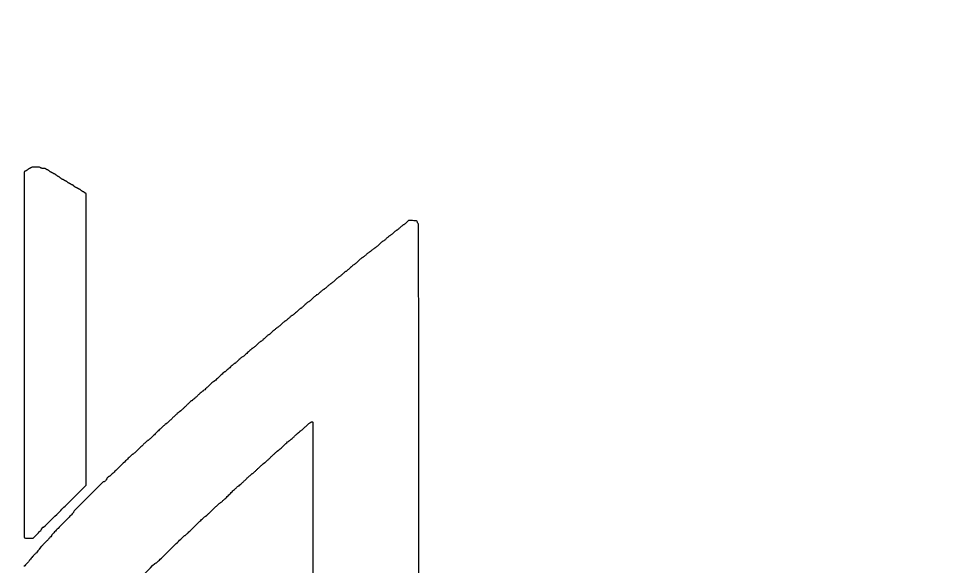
# Model space of a CAD drawing. Header units: millimetres. Extents: x 0 to 1000, y 0 to 588.
# Drawn here: x 529.2 to 1000, y 311.2 to 588.3 of the extents above; entities that cross this region are included whole.
import ezdxf

# ---------------------------------------------------------------- set-up
doc = ezdxf.new("R2010")
doc.units = ezdxf.units.MM

msp = doc.modelspace()

# ---------------------------------------------------------------- linework, layer by layer
for points in [[(273.277, 483.9348, 0.000002), (273.2766, 337.614, 0.000002), (273.277, 191.2931, 0.198911)], [(561.4406, 275.9697, -0.000063), (579.7932, 294.3284, -0.000063), (598.1505, 312.6824, -0.198857), (598.7409, 312.9269, 0.191221), (598.9973, 313.0287, 0.001189), (600.8359, 314.7696, 0.004104), (603.0892, 316.9489, 0.001783), (606.0501, 319.881, -0.001859), (608.9284, 322.7304, -0.003841), (611.2031, 324.9315, -0.000971), (613.108, 326.7396, -0.191641), (613.3481, 326.8351, 0.188009), (613.581, 326.9259, 0.001804), (614.9379, 328.1823, 0.005323), (616.5608, 329.7286, 0.002717), (618.5674, 331.7029, -0.002803), (620.5283, 333.6317, -0.005036), (622.162, 335.1891, -0.001535), (623.5574, 336.4845, -0.188496), (623.7783, 336.5708, 0.183683), (623.9908, 336.6516, 0.002643), (625.0159, 337.5725, 0.006745), (626.2134, 338.6897, 0.004038), (627.6078, 340.0479, -0.004067), (628.9941, 341.3982, -0.006651), (630.1935, 342.5171, -0.002542), (631.2254, 343.4451, -0.183855), (631.4352, 343.5249, 0.186648), (631.6498, 343.6079, 0.001905), (632.8673, 344.7239, 0.005691), (634.2848, 346.0634, 0.003335), (635.9527, 347.6974, -0.003357), (637.6121, 349.323, -0.00562), (639.0316, 350.6644, -0.001839), (640.2563, 351.7878, -0.186766), (640.4684, 351.8698, 0.182142), (640.6729, 351.9468, 0.002877), (641.6184, 352.7871, 0.007165), (642.7104, 353.7972, 0.004596), (643.9499, 354.9992, -0.004522), (645.1863, 356.1986, -0.007003), (646.2776, 357.2093, -0.002741), (647.2249, 358.053, -0.182527), (647.4249, 358.1286, 0.180124), (647.6229, 358.2024, 0.003362), (648.4712, 358.9457, 0.007779), (649.4515, 359.8441, 0.005069), (650.5563, 360.9102, -0.005069), (651.6611, 361.9762, -0.007779), (652.6414, 362.8748, -0.003362), (653.4897, 363.6181, -0.180124), (653.6878, 363.6918, 0.182527), (653.8877, 363.7673, 0.002741), (654.8351, 364.6111, 0.007003), (655.9262, 365.6217, 0.004522), (657.1627, 366.8212, -0.004482), (658.399, 368.0206, -0.006947), (659.4896, 369.0313, -0.002698), (660.4365, 369.8755, -0.18267), (660.6349, 369.9505, 0.177163), (660.8293, 370.0217, 0.00415), (661.5788, 370.6655, 0.008674), (662.4481, 371.4517, 0.005715), (663.4214, 372.3845, -0.005625), (664.3945, 373.3172, -0.00855), (665.2625, 374.1034, -0.004037), (666.0115, 374.7482, -0.1775), (666.2031, 374.8184, 0.1775), (666.3946, 374.8886, 0.004037), (667.1436, 375.5334, 0.00855), (668.0116, 376.3196, 0.005625), (668.9846, 377.2523, -0.005587), (669.9576, 378.1851, -0.008499), (670.8253, 378.9713, -0.003991), (671.5739, 379.6164, -0.17764), (671.7643, 379.6863, 0.172683), (671.951, 379.7527, 0.005513), (672.5768, 380.2745, 0.010073), (673.3053, 380.9215, 0.006753), (674.113, 381.689, -0.013384), (675.4504, 382.9263, -0.028946), (676.5554, 383.7873, -0.033709), (677.4184, 384.3007, -0.261435), (677.87, 384.2817, -0.259459), (677.9378, 384.1605, -0.000004), (677.9814, 359.4812, -0.000291), (678.0146, 331.4204, -0.000149), (678.025, 296.2615, 0.0001), (678.0339, 251.8119, 0.000492)], [(731.5608, 264.4171, 0.00006), (731.5678, 338.3007, 0.000031), (731.5593, 434.6361, 0.00055), (731.5207, 465.5547, 0.000145), (731.4721, 483.9766, 0.166737), (731.2239, 484.6932, -0.026417), (731.0935, 484.8794, -0.025977), (730.9826, 485.0794, -0.026897), (730.9043, 485.2644, -0.083283), (730.8801, 485.3974, 0.171268), (730.7515, 485.7458, 0.151883), (730.426, 485.9574, 0.059905), (729.7735, 486.0596, 0.009081), (728.451, 486.0828), (726.443, 486.0815), (725.3129, 485.0409, -0.010827), (724.8606, 484.6422, -0.014936), (724.4367, 484.3056, -0.011499), (724.0738, 484.0476, -0.148708), (723.917, 483.9991, 0.161502), (723.7542, 483.9443, 0.007861), (723.2981, 483.5896, 0.012106), (722.7651, 483.1399, 0.008379), (722.1835, 482.607, -0.00858), (721.6016, 482.0741, -0.012371), (721.0675, 481.6248, -0.008141), (720.6106, 481.2712, -0.161938), (720.445, 481.2162, 0.161938), (720.2795, 481.1611, 0.008141), (719.8226, 480.8076, 0.012371), (719.2885, 480.3583, 0.00858), (718.7065, 479.8254, -0.00858), (718.1246, 479.2925, -0.012371), (717.5905, 478.8431, -0.008141), (717.1335, 478.4895, -0.161938), (716.968, 478.4345, 0.161938), (716.8025, 478.3795, 0.008141), (716.3456, 478.026, 0.012371), (715.8115, 477.5766, 0.00858), (715.2294, 477.0437, -0.008775), (714.6471, 476.5109, -0.01261), (714.1115, 476.0614, -0.008427), (713.6535, 475.7087, -0.161199), (713.4847, 475.6529, 0.16956), (713.3117, 475.5925, 0.006089), (712.7594, 475.1422, 0.010595), (712.1157, 474.5805, 0.007161), (711.4047, 473.9143, -0.006997), (710.6942, 473.2481, -0.01037), (710.0515, 472.6862, -0.005875), (709.5001, 472.2348, -0.169003), (709.3297, 472.1746, 0.147816), (709.1698, 472.1255, 0.011868), (708.8057, 471.8681, 0.015216), (708.3804, 471.5314, 0.011078), (707.9277, 471.1328, -0.010827), (707.4754, 470.734, -0.014936), (707.0515, 470.3974, -0.011499), (706.6886, 470.1394, -0.148708), (706.5318, 470.0909, 0.161502), (706.3689, 470.036, 0.007861), (705.9129, 469.6815, 0.012106), (705.3799, 469.2318, 0.008379), (704.7983, 468.6988, -0.008775), (704.2159, 468.166, -0.01261), (703.6804, 467.7165, -0.008427), (703.2224, 467.3638, -0.161199), (703.0536, 467.3079, 0.16956), (702.8804, 467.2476, 0.006089), (702.3282, 466.7972, 0.010595), (701.6844, 466.2356, 0.007161), (700.9736, 465.5694, -0.00732), (700.2622, 464.9033, -0.010802), (699.617, 464.3416, -0.006311), (699.0638, 463.8923, -0.168955), (698.8873, 463.8309, 0.168955), (698.7108, 463.7696, 0.006311), (698.1576, 463.3202, 0.010802), (697.5125, 462.7586, 0.00732), (696.8011, 462.0924, -0.007161), (696.0901, 461.4263, -0.010595), (695.4463, 460.8645, -0.006089), (694.8942, 460.4143, -0.16956), (694.7211, 460.3538, 0.161199), (694.5523, 460.298, 0.008427), (694.0943, 459.9453, 0.01261), (693.5587, 459.4959, 0.008775), (692.9763, 458.963, -0.008775), (692.3939, 458.4302, -0.01261), (691.8584, 457.9807, -0.008427), (691.4004, 457.6281, -0.161199), (691.2316, 457.5723, 0.16956), (691.0585, 457.5118, 0.006089), (690.5062, 457.0615, 0.010595), (689.8625, 456.4998, 0.007161), (689.1516, 455.8338, -0.007161), (688.4407, 455.1675, -0.010595), (687.7969, 454.6059, -0.006089), (687.2447, 454.1556, -0.16956), (687.0715, 454.0952, 0.161199), (686.9028, 454.0394, 0.008427), (686.4447, 453.6867, 0.01261), (685.9093, 453.2372, 0.008775), (685.3268, 452.7044, -0.00858), (684.7449, 452.1715, -0.012371), (684.2108, 451.7221, -0.008141), (683.7538, 451.3686, -0.161938), (683.5883, 451.3136, 0.161938), (683.4228, 451.2584, 0.008141), (682.9659, 450.905, 0.012371), (682.4318, 450.4556, 0.00858), (681.8497, 449.9227, -0.008775), (681.2674, 449.3898, -0.01261), (680.7318, 448.9404, -0.008427), (680.2738, 448.5877, -0.161199), (680.105, 448.5319, 0.16956), (679.932, 448.4714, 0.006089), (679.3798, 448.0212, 0.010595), (678.736, 447.4596, 0.007161), (678.025, 446.7934, -0.00732), (677.3136, 446.1273, -0.010802), (676.6685, 445.5655, -0.006311), (676.1153, 445.1163, -0.168955), (675.9388, 445.0548, 0.168955), (675.7623, 444.9934, 0.006311), (675.2091, 444.5442, 0.010802), (674.5639, 443.9825, 0.00732), (673.8525, 443.3163, -0.00732), (673.1412, 442.6501, -0.010802), (672.4961, 442.0885, -0.006311), (671.9429, 441.6392, -0.168955), (671.7663, 441.5778, 0.168955), (671.5898, 441.5164, 0.006311), (671.0366, 441.0671, 0.010802), (670.3915, 440.5055, 0.00732), (669.6801, 439.8393, -0.007161), (668.9691, 439.1731, -0.010595), (668.3254, 438.6114, -0.006089), (667.7731, 438.1612, -0.16956), (667.6001, 438.1007, 0.161199), (667.4313, 438.0449, 0.008427), (666.9732, 437.6922, 0.01261), (666.4377, 437.2428, 0.008775), (665.8554, 436.7099, -0.008775), (665.2729, 436.1771, -0.01261), (664.7374, 435.7276, -0.008427), (664.2793, 435.3749, -0.161199), (664.1105, 435.3191, 0.16956), (663.9375, 435.2586, 0.006089), (663.3853, 434.8084, 0.010595), (662.7415, 434.2468, 0.007161), (662.0305, 433.5805, -0.00732), (661.3192, 432.9145, -0.010802), (660.6741, 432.3527, -0.006311), (660.1208, 431.9034, -0.168955), (659.9443, 431.842, 0.168955), (659.7679, 431.7806, 0.006311), (659.2147, 431.3313, 0.010802), (658.5695, 430.7697, 0.00732), (657.8581, 430.1035, -0.00732), (657.1467, 429.4374, -0.010802), (656.5016, 428.8757, -0.006311), (655.9484, 428.4264, -0.168955), (655.7719, 428.365, 0.168955), (655.5954, 428.3036, 0.006311), (655.0422, 427.8543, 0.010802), (654.397, 427.2927, 0.00732), (653.6856, 426.6265, -0.00732), (652.9742, 425.9603, -0.010802), (652.3292, 425.3986, -0.006311), (651.7759, 424.9494, -0.168955), (651.5994, 424.8879, 0.168955), (651.423, 424.8265, 0.006311), (650.8698, 424.3773, 0.010802), (650.2246, 423.8156, 0.00732), (649.5132, 423.1494, -0.007436), (648.8015, 422.4832, -0.010952), (648.1554, 421.9216, -0.006473), (647.6014, 421.473, -0.168514), (647.4224, 421.4109, 0.17425), (647.2401, 421.3453, 0.004868), (646.5901, 420.7981, 0.009423), (645.8346, 420.1241, 0.006269), (644.993, 419.3247, -0.006269), (644.1515, 418.5252, -0.009423), (643.396, 417.8513, -0.004868), (642.7459, 417.304, -0.17425), (642.5636, 417.2384, 0.168514), (642.3847, 417.1763, 0.006473), (641.8307, 416.7277, 0.010952), (641.1845, 416.1661, 0.007436), (640.4728, 415.4999, -0.007436), (639.7612, 414.8338, -0.010952), (639.115, 414.272, -0.006473), (638.561, 413.8234, -0.168514), (638.3821, 413.7613, 0.17425), (638.1998, 413.6959, 0.004868), (637.5497, 413.1485, 0.009423), (636.7942, 412.4746, 0.006269), (635.9527, 411.6751, -0.00644), (635.1106, 410.8757, -0.009654), (634.3533, 410.2017, -0.005095), (633.7021, 409.6558, -0.173602), (633.5153, 409.5889, 0.177738), (633.3258, 409.5193, 0.003958), (632.5773, 408.8739, 0.008462), (631.7099, 408.0878, 0.005561), (630.7372, 407.1549, -0.005625), (629.7641, 406.2222, -0.00855), (628.896, 405.436, -0.004037), (628.147, 404.7912, -0.1775), (627.9555, 404.7211, 0.1775), (627.764, 404.6509, 0.004037), (627.015, 404.006, 0.00855), (626.1469, 403.2199, 0.005625), (625.1738, 402.2871, -0.005625), (624.2008, 401.3544, -0.00855), (623.3327, 400.5682, -0.004037), (622.5838, 399.9233, -0.1775), (622.3922, 399.8532, 0.1775), (622.2006, 399.783, 0.004037), (621.4516, 399.1382, 0.00855), (620.5835, 398.352, 0.005625), (619.6106, 397.4193, -0.005675), (618.6374, 396.4865, -0.008619), (617.7686, 395.7003, -0.0041), (617.0193, 395.056, -0.177313), (616.8262, 394.9853, 0.180417), (616.6309, 394.9124, 0.00327), (615.7833, 394.1682, 0.007668), (614.804, 393.2697, 0.00499), (613.6995, 392.2036, -0.005069), (612.5947, 391.1376, -0.007779), (611.6145, 390.2391, -0.003362), (610.7662, 389.4957, -0.180124), (610.568, 389.422, 0.182527), (610.3681, 389.3465, 0.002741), (609.4208, 388.5028, 0.007003), (608.3296, 387.4921, 0.004522), (607.0931, 386.2927, -0.004596), (605.8536, 385.0906, -0.007165), (604.7617, 384.0805, -0.002877), (603.8161, 383.2403, -0.182142), (603.6117, 383.1633, 0.186766), (603.3996, 383.0812, 0.001839), (602.1748, 381.9579, 0.00562), (600.7554, 380.6164, 0.003357), (599.096, 378.9908, -0.003335), (597.4281, 377.3569, -0.005691), (596.0105, 376.0173, -0.001905), (594.793, 374.9014, -0.186648), (594.5785, 374.8184, 0.183855), (594.3687, 374.7385, 0.002542), (593.3367, 373.8106, 0.006651), (592.1374, 372.6916, 0.004067), (590.7511, 371.3414, -0.004015), (589.3507, 369.9772, -0.006817), (588.1545, 368.8614, -0.002722), (587.1346, 367.9458, -0.18355), (586.92, 367.8643, 0.189882), (586.6941, 367.7753, 0.001259), (585.1199, 366.2996, 0.004511), (583.2695, 364.5244, 0.002417), (581.0153, 362.3011, -0.002539), (578.852, 360.1683, -0.004064), (576.9809, 358.372, -0.000938), (575.3303, 356.8186, -0.190551), (575.1258, 356.7377, 0.161806), (574.7719, 356.6201, 0.034027), (574.2704, 356.1893, 0.033888), (573.8323, 355.6952, 0.165892), (573.7134, 355.3469, -0.165996), (573.5939, 354.9967, -0.034374), (573.1552, 354.5033, -0.034553), (572.6521, 354.0741, -0.160664), (572.2945, 353.956, 0.198752), (571.7482, 353.73, 0.000344), (564.4938, 346.4745, 0.000345), (557.2497, 339.2094, 0.198356), (557.0236, 338.6619, -0.188835), (556.9207, 338.3993, -0.002035), (555.5749, 336.9564, -0.005296), (553.8407, 335.151, -0.002196), (551.4603, 332.7461, 0.002262), (549.1268, 330.3879, 0.005058), (547.3799, 328.57, 0.001768), (545.9958, 327.0897, 0.189291), (545.8971, 326.8384, -0.180506), (545.8096, 326.6041, -0.004505), (545.0427, 325.7355, -0.008436), (544.0522, 324.6706, -0.004239), (542.7677, 323.358, 0.004318), (541.5009, 322.0631, 0.008164), (540.506, 320.994, 0.004104), (539.7236, 320.1106, 0.181119), (539.6384, 319.8831, -0.175512), (539.5593, 319.6649, -0.005869), (538.9528, 318.9547, -0.010032), (538.1754, 318.1006, -0.005732), (537.2045, 317.0993, 0.005804), (536.2431, 316.1078, 0.009791), (535.4634, 315.2516, 0.005496), (534.8481, 314.5331, 0.17607), (534.7705, 314.3193, -0.172037), (534.6969, 314.1118, -0.006705), (534.1695, 313.4791, -0.01102), (533.499, 312.7304, -0.006927), (532.6843, 311.8837, 0.007015), (531.8784, 311.0461, 0.010731)], [(731.484, 192.4257, 0.000011), (731.5272, 222.7923, 0.000297)]]:
    msp.add_lwpolyline(points, format="xyb")
msp.add_lwpolyline([(535.4658, 512.8574, -0.023325), (535.2821, 512.727, -0.024292), (535.0894, 512.6161, -0.024901), (534.9144, 512.5371, -0.089602), (534.7946, 512.5135, 0.127395), (534.659, 512.476, 0.014214), (534.3835, 512.3065, 0.016549), (534.0627, 512.0808, 0.012705), (533.7273, 511.8142, -0.013429), (533.3914, 511.5479, -0.017386), (533.0687, 511.3231, -0.015205), (532.7912, 511.1555, -0.128951), (532.6515, 511.1189, 0.06883), (532.5423, 511.1037, 0.038991), (532.4169, 511.0575, 0.038106), (532.2954, 510.99, 0.050613), (532.1975, 510.9102, 0.198908), (531.9701, 510.3613, 0.000004), (531.9694, 418.2815, 0.000004), (531.9701, 326.2018, 0.198908), (532.1975, 325.6529, 0.157419), (532.3826, 325.5581, 0.017057), (532.8651, 325.4967, 0.016406), (533.5344, 325.4565, 0.006753), (534.4433, 325.4442), (536.4805, 325.4442), (538.7548, 327.7033, 0.006486), (539.6264, 328.5916, 0.009747), (540.3611, 329.3909, 0.005113), (540.9567, 330.0788, 0.177688), (541.0292, 330.2762, -0.099023), (541.0848, 330.5545, -0.097172), (541.2434, 330.792, -0.097466), (541.4794, 330.9515, -0.100305), (541.756, 331.0076, 0.19479), (541.9774, 331.0972, 0.000327), (545.0008, 334.03, 0.002319), (548.4644, 337.4256, 0.001275), (552.6739, 341.612), (563.2823, 352.2163), (563.2823, 425.8964), (563.2823, 499.5763), (562.709, 500.132, 0.018328), (562.4727, 500.3447, 0.022598), (562.237, 500.5244, 0.021783), (562.0297, 500.6551, 0.130478), (561.9074, 500.6876, -0.132067), (561.7756, 500.7231, -0.013959), (561.5021, 500.892, -0.01648), (561.1832, 501.1168, -0.012517), (560.8484, 501.3831, 0.012705), (560.513, 501.6497, 0.016549), (560.1922, 501.8753, 0.014214), (559.9168, 502.0448, 0.127395), (559.7811, 502.0823, -0.089602), (559.6614, 502.106, -0.024901), (559.4863, 502.185, -0.024292), (559.2936, 502.2958, -0.023325), (559.1099, 502.4261, 0.023325), (558.9261, 502.5566, 0.024292), (558.7334, 502.6674, 0.024901), (558.5583, 502.7464, 0.089602), (558.4386, 502.77, -0.127395), (558.3029, 502.8076, -0.014214), (558.0274, 502.977, -0.016549), (557.7067, 503.2027, -0.012705), (557.3714, 503.4693, 0.012705), (557.036, 503.7359, 0.016549), (556.7152, 503.9616, 0.014214), (556.4397, 504.1311, 0.127395), (556.3041, 504.1686, -0.089602), (556.1843, 504.1922, -0.024901), (556.0093, 504.2712, -0.024292), (555.8166, 504.382, -0.023325), (555.6328, 504.5125, 0.023325), (555.449, 504.6429, 0.024292), (555.2563, 504.7536, 0.024901), (555.0812, 504.8326, 0.089602), (554.9615, 504.8563, -0.127395), (554.8259, 504.8938, -0.014214), (554.5504, 505.0633, -0.016549), (554.2296, 505.2889, -0.012705), (553.8943, 505.5555, 0.012705), (553.5589, 505.8221, 0.016549), (553.2382, 506.0478, 0.014214), (552.9627, 506.2173, 0.127395), (552.827, 506.2548, -0.089602), (552.7073, 506.2784, -0.024901), (552.5322, 506.3574, -0.024292), (552.3395, 506.4682, -0.023325), (552.1557, 506.5987, 0.023325), (551.972, 506.7291, 0.024292), (551.7793, 506.8398, 0.024901), (551.6042, 506.9189, 0.089602), (551.4845, 506.9425, -0.127395), (551.3488, 506.98, -0.014214), (551.0733, 507.1495, -0.016549), (550.7526, 507.3752, -0.012705), (550.4172, 507.6418, 0.011663), (550.0836, 507.9081, 0.015599), (549.7682, 508.1329, 0.012762), (549.4983, 508.303, 0.135051), (549.3741, 508.3372, -0.135051), (549.2498, 508.3714, -0.012762), (548.98, 508.5414, -0.015599), (548.6647, 508.7663, -0.011663), (548.331, 509.0325, 0.012705), (547.9956, 509.2992, 0.016549), (547.6749, 509.5249, 0.014214), (547.3994, 509.6944, 0.127395), (547.2638, 509.7319, -0.089602), (547.144, 509.7555, -0.024901), (546.969, 509.8345, -0.024292), (546.7763, 509.9453, -0.023325), (546.5924, 510.0757, 0.023325), (546.4087, 510.2061, 0.024292), (546.216, 510.317, 0.024901), (546.0409, 510.3959, 0.089602), (545.9212, 510.4195, -0.127395), (545.7856, 510.457, -0.014214), (545.5101, 510.6265, -0.016549), (545.1893, 510.8522, -0.012705), (544.8539, 511.1189, 0.012705), (544.5185, 511.3855, 0.016549), (544.1979, 511.6111, 0.014214), (543.9224, 511.7806, 0.127395), (543.7867, 511.8181, -0.089602), (543.667, 511.8418, -0.024901), (543.4919, 511.9207, -0.024292), (543.2992, 512.0315, -0.023325), (543.1154, 512.1619, 0.057976), (542.8608, 512.3174, 0.046828), (542.5583, 512.4239, 0.038533), (542.1878, 512.4867, 0.020712), (541.7246, 512.5097, -0.020712), (541.2614, 512.5326, -0.038533), (540.8909, 512.5954, -0.046828), (540.5885, 512.7019, -0.057976), (540.3337, 512.8574, 0.075844), (540.0152, 513.0366, 0.055612), (539.6216, 513.137, 0.029357), (539.0195, 513.1853, 0.005347), (537.8998, 513.1974, 0.005347), (536.7802, 513.1853, 0.029357), (536.1781, 513.137, 0.055612), (535.7845, 513.0366, 0.075844)], format="xyb", close=True)

doc.saveas('drawing.dxf')
